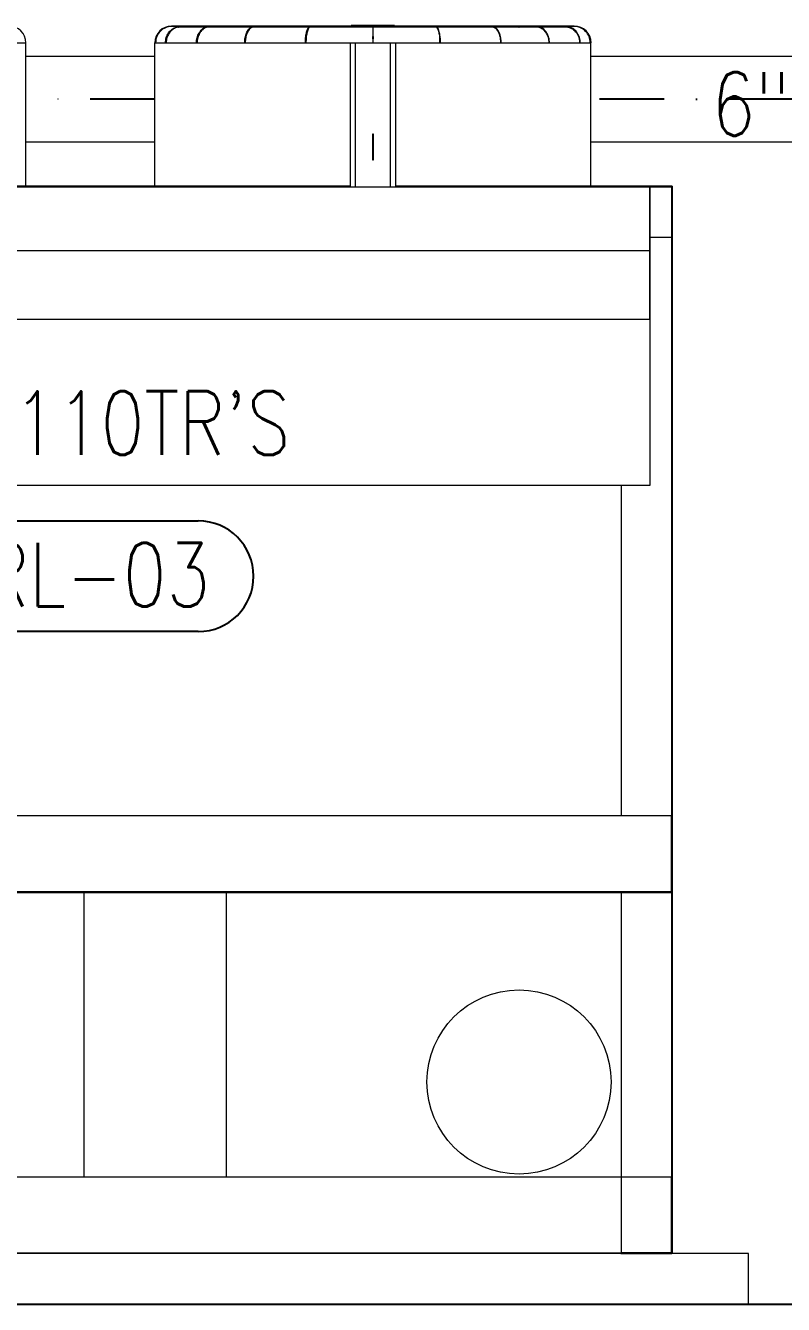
# Model space of a CAD drawing. Header units: millimetres. Extents: x -312439 to 477422, y -331570 to 212570.
# Drawn here: x 361835 to 363324, y 192609 to 195120 of the extents above; entities that cross this region are included whole.
import ezdxf

# ---------------------------------------------------------------- set-up
doc = ezdxf.new("R2010")
doc.units = ezdxf.units.MM
doc.linetypes.add('DASHDOT', pattern=[25.4, 12.7, -6.35, 0, -6.35])
doc.layers.add('ARCONDTEXTO', color=4, linetype='Continuous')
doc.styles.add('ROMANS', font='romans.shx', dxfattribs={"height": 187.5})

msp = doc.modelspace()

# ---------------------------------------------------------------- linework, layer by layer
at = {"color": 3, "linetype": 'Continuous', "lineweight": 0, "extrusion": (0, 1, 0)}
for p, q in [((362504.07, 195119.05, 0), (362121.761, 195119.05, 0)), ((362133.454, 195118.05, 0), (362121.761, 195118.05, 0)), ((362188.13, 195117.056, 0), (362135.054, 195117.056, 0)), ((362153.686, 195118.05, 0), (362141.118, 195118.05, 0)), ((362278.067, 195117.056, 0), (362190.977, 195117.056, 0)), ((362207.984, 195118.05, 0), (362197.293, 195118.05, 0)), ((362208.094, 195118.056, 0), (362280.005, 195118.056, 0)), ((362278.03, 195117.033, 0), (362230.451, 195117.033, 0)), ((362391.331, 195117.033, 0), (362280.197, 195117.033, 0)), ((362391.351, 195117.056, 0), (362280.248, 195117.056, 0)), ((362284.789, 195118.05, 0), (362292.556, 195118.05, 0)), ((362292.666, 195118.056, 0), (362392.403, 195118.056, 0)), ((362516.753, 195117.033, 0), (362392.755, 195117.033, 0)), ((362516.753, 195117.056, 0), (362392.781, 195117.056, 0)), ((362395.039, 195118.05, 0), (362399.123, 195118.05, 0)), ((362399.221, 195118.056, 0), (362516.753, 195118.056, 0)), ((362559.912, 195120.026, 0), (362474.594, 195120.026, 0)), ((362474.594, 195119.05, 0), (362474.594, 195120.026, 0)), ((362504.215, 195119.026, 0), (362517.101, 195119.026, 0)), ((362516.753, 195118.55, 0), (362516.753, 195086.133, 0)), ((362517.405, 195119.026, 0), (362530.29, 195119.026, 0)), ((362517.753, 195086.133, 0), (362517.753, 195118.55, 0)), ((362517.753, 195118.056, 0), (362635.284, 195118.056, 0)), ((362641.724, 195117.056, 0), (362517.753, 195117.056, 0)), ((362641.75, 195117.033, 0), (362517.753, 195117.033, 0)), ((362912.744, 195119.05, 0), (362530.435, 195119.05, 0)), ((362559.912, 195119.05, 0), (362559.912, 195120.026, 0)), ((362639.466, 195118.05, 0), (362635.383, 195118.05, 0)), ((362642.103, 195118.056, 0), (362741.84, 195118.056, 0)), ((362754.257, 195117.056, 0), (362643.155, 195117.056, 0)), ((362754.308, 195117.033, 0), (362643.175, 195117.033, 0)), ((362749.717, 195118.05, 0), (362741.949, 195118.05, 0)), ((362754.501, 195118.056, 0), (362826.412, 195118.056, 0)), ((362843.528, 195117.056, 0), (362756.438, 195117.056, 0)), ((362804.054, 195117.033, 0), (362756.476, 195117.033, 0)), ((362837.212, 195118.05, 0), (362826.521, 195118.05, 0)), ((362899.451, 195117.056, 0), (362846.375, 195117.056, 0)), ((362893.387, 195118.05, 0), (362880.819, 195118.05, 0)), ((362912.744, 195118.05, 0), (362901.051, 195118.05, 0)), ((360978.685, 195086.133, 0), (361835.5, 195086.133, 0)), ((361835.25, 194804.689, 0), (361835.25, 195086.133, 0)), ((362088.845, 195086.133, 0), (362945.661, 195086.133, 0)), ((362089.095, 194804.689, 0), (362089.095, 195086.133, 0)), ((362089.845, 195086.133, 0), (362090.345, 195086.141, 0)), ((362472.309, 195086.133, 0), (362472.309, 194803.689, 0)), ((362483.126, 194803.689, 0), (362483.126, 195086.133, 0)), ((362551.38, 195086.133, 0), (362551.38, 194803.689, 0)), ((362562.197, 194803.689, 0), (362562.197, 195086.133, 0)), ((362944.161, 195086.141, 0), (362944.661, 195086.133, 0)), ((362945.411, 194804.689, 0), (362945.411, 195086.133, 0)), ((362518.253, 194906.599, 0), (362516.253, 194906.599, 0)), ((362516.253, 194906.599, 0), (362516.253, 194856.599, 0)), ((362518.253, 194856.599, 0), (362518.253, 194906.599, 0)), ((362516.253, 194856.599, 0), (362518.253, 194856.599, 0)), ((362472.309, 194804.689, 0), (361452.037, 194804.689, 0)), ((363105.173, 194804.689, 0), (362562.197, 194804.689, 0)), ((362955.173, 194804.689, 0), (362955.173, 194803.689, 0)), ((363060.701, 194803.689, 0), (363060.701, 194542.626, 0)), ((363061.173, 194803.689, 0), (363061.173, 194804.689, 0)), ((363061.701, 194217.579, 0), (363061.701, 194803.689, 0)), ((363104.173, 192708.782, 0), (363104.173, 194803.689, 0)), ((363105.173, 194804.689, 0), (363105.173, 192708.782, 0)), ((363061.701, 194704.689, 0), (363105.173, 194704.689, 0)), ((363061.701, 194677.975, 0), (360861.701, 194677.975, 0)), ((363061.701, 194542.626, 0), (360861.701, 194542.626, 0)), ((360861.701, 194217.579, 0), (363061.701, 194217.579, 0)), ((363005.173, 194217.579, 0), (363005.173, 193567.94, 0)), ((363104.173, 193567.94, 0), (360820.173, 193567.94, 0)), ((363103.173, 193567.94, 0), (363103.173, 193418.94, 0)), ((360819.173, 193417.94, 0), (363104.173, 193417.94, 0)), ((361949.798, 192858.782, 0), (361949.798, 193417.94, 0)), ((362229.798, 192858.782, 0), (362229.798, 193417.94, 0)), ((363004.173, 193418.94, 0), (363004.173, 193417.94, 0)), ((363005.173, 193417.94, 0), (363005.173, 192709.782, 0)), ((363104.173, 192858.782, 0), (360820.173, 192858.782, 0)), ((363103.173, 192858.782, 0), (363103.173, 192709.782, 0)), ((363004.173, 192709.782, 0), (363004.173, 192708.782, 0)), ((363103.173, 192709.782, 0), (363004.173, 192709.782, 0)), ((363004.173, 192708.782, 0), (363104.173, 192708.782, 0))]:
    msp.add_line(p, q, dxfattribs=at)
at = {"color": 5, "linetype": 'Continuous', "lineweight": 0, "extrusion": (0, 1, 0)}
for p, q in [((362089.095, 195059.592, 0), (361835.25, 195059.592, 0)), ((364234.494, 195059.592, 0), (362945.411, 195059.592, 0)), ((362089.095, 194891.292, 0), (361835.25, 194891.292, 0)), ((363851.758, 194891.292, 0), (362945.411, 194891.292, 0))]:
    msp.add_line(p, q, dxfattribs=at)
at = {"color": 6, "linetype": 'DASHDOT', "ltscale": 10}
for p, q in [((362089.095, 194975.45, 0), (361835.25, 194975.449, 0)), ((363851.758, 194975.454, 0), (362945.411, 194975.452, 0))]:
    msp.add_line(p, q, dxfattribs=at)
at = {"color": 3, "linetype": 'Continuous', "lineweight": 0, "extrusion": (-3.5167e-32, 9.20677e-32, -1)}
msp.add_line((360820.173, 194803.689, 0), (363104.173, 194803.689, 0), dxfattribs=at)
at = {"color": 3, "linetype": 'Continuous', "lineweight": 0, "extrusion": (-1.19534e-48, 9.20677e-32, -1)}
msp.add_line((363103.173, 193418.94, 0), (360821.173, 193418.94, 0), dxfattribs=at)
at = {"color": 7, "linetype": 'Continuous', "lineweight": 0, "extrusion": (0, 1, 0)}
for p, q in [((363255.173, 192708.782, 0), (360669.173, 192708.782, 0)), ((360920.173, 192709.782, 0), (363004.173, 192709.782, 0)), ((363255.173, 192608.782, 0), (363255.173, 192708.782, 0)), ((360669.173, 192608.782, 0), (363255.173, 192608.782, 0))]:
    msp.add_line(p, q, dxfattribs=at)
at = {"color": 1, "linetype": 'Continuous', "extrusion": (0, 1, 0)}
msp.add_line((368194.798, 192608.782, 0), (357294.798, 192608.782, 0), dxfattribs=at)
at = {"color": 1, "elevation": 0}
for points in [[(361749.259, 194147.417), (362174.142, 194147.417)], [(362174.142, 193930.011), (361749.259, 193930.011)]]:
    msp.add_lwpolyline(points, dxfattribs=at)
at = {"color": 3, "linetype": 'Continuous', "lineweight": 0}
msp.add_circle((362804.261, 193045.577, 0), 180.827, dxfattribs=at)
for centre, radius, start, end in [((361802.584, 195086.133, 0), 32.916, 0, 90), ((362121.761, 195086.133, 0), 32.916, 90, 180), ((362121.761, 195086.63, 0), 31.42, 90, 180.890598), ((362135.054, 195117.556, 0), 0.5, 211.050989, 270), ((362230.451, 195117.533, 0), 0.5, 252.578804, 270), ((362517.253, 195118.55, 0), 0.5, 0, 180), ((362804.054, 195117.533, 0), 0.5, 270, 287.421196), ((362899.451, 195117.556, 0), 0.5, 270, 328.949011), ((362912.744, 195086.133, 0), 32.916, 0, 90), ((362912.744, 195086.63, 0), 31.42, 359.109402, 90)]:
    msp.add_arc(centre, radius, start, end, dxfattribs=at)
at = {"color": 1}
msp.add_arc((362174.142, 194038.714, 0), 108.703, 270, 90, dxfattribs=at)
at = {"color": 3, "linetype": 'Continuous', "lineweight": 0}
for centre, ratio in [((362141.118, 195118.55, 0), 0.30901699), ((362197.293, 195118.55, 0), 0.58778525), ((362284.789, 195118.55, 0), 0.80901699), ((362395.039, 195118.55, 0), 0.95105652), ((362639.466, 195118.55, 0), 0.95105652), ((362749.717, 195118.55, 0), 0.80901699), ((362837.212, 195118.55, 0), 0.58778525), ((362893.387, 195118.55, 0), 0.30901699)]:
    msp.add_ellipse(centre, major_axis=(0, -0.5), ratio=ratio, dxfattribs=at)
for centre, major_axis, ratio, start_param, end_param in [((362110.764, 195086.133, 0), (0.5, 0.007), 0.00480313, 5.02651274, 6.28318531), ((362171.473, 195086.133, 0), (0.5, 0.006), 0.00913609, 5.34065006, 6.28318531), ((362266.029, 195086.133, 0), (-0.5, -0.005), 0.01257475, 2.51321667, 3.14159265), ((362385.176, 195086.133, 0), (-0.5, -0.002), 0.01478251, 2.82739788, 3.14159265), ((362517.253, 195086.133, 0), (0.5, 0), 0.01554325, 1.57079633, 3.14159265), ((362517.253, 195086.133, 0), (0.5, 0), 0.01554325, 0, 1.57079633), ((362649.329, 195086.133, 0), (-0.5, 0.002), 0.01478251, 0, 0.31419477), ((362768.477, 195086.133, 0), (-0.5, 0.005), 0.01257475, 0, 0.62837598), ((362863.033, 195086.133, 0), (-0.5, 0.006), 0.00913609, 0, 0.94253524), ((362923.742, 195086.133, 0), (-0.5, 0.007), 0.00480313, 0, 1.25667257)]:
    msp.add_ellipse(centre, major_axis=major_axis, ratio=ratio, start_param=start_param, end_param=end_param, dxfattribs=at)
for points, knots in [([(362109.788, 195086.133, 0), (362109.788, 195089.578, 0), (362110.307, 195093.022, 0), (362112.332, 195099.575, 0), (362113.838, 195102.683, 0), (362117.692, 195108.26, 0), (362120.039, 195110.729, 0), (362125.347, 195114.784, 0), (362128.307, 195116.37, 0), (362134.551, 195118.503, 0), (362137.834, 195119.05, 0), (362141.118, 195119.05, 0)], [4.71238898, 4.71238898, 4.71238898, 4.71238898, 5.02654825, 5.02654825, 5.34070751, 5.34070751, 5.65486678, 5.65486678, 5.96902604, 5.96902604, 6.28318531, 6.28318531, 6.28318531, 6.28318531]), ([(362141.118, 195118.05, 0), (362137.963, 195118.05, 0), (362134.809, 195117.519, 0), (362128.812, 195115.449, 0), (362125.971, 195113.909, 0), (362120.885, 195109.973, 0), (362118.64, 195107.576, 0), (362114.973, 195102.163, 0), (362113.551, 195099.148, 0), (362111.671, 195092.799, 0), (362111.215, 195089.466, 0), (362111.264, 195086.141, 0)], [0, 0, 0, 0, 0.31726804, 0.31726804, 0.63453608, 0.63453608, 0.95180412, 0.95180412, 1.26907216, 1.26907216, 1.5863402, 1.5863402, 1.5863402, 1.5863402]), ([(362170.568, 195086.133, 0), (362170.568, 195089.57, 0), (362171.008, 195093.007, 0), (362172.728, 195099.549, 0), (362174.007, 195102.653, 0), (362177.284, 195108.229, 0), (362179.282, 195110.699, 0), (362183.807, 195114.763, 0), (362186.334, 195116.355, 0), (362191.672, 195118.499, 0), (362194.482, 195119.05, 0), (362197.293, 195119.05, 0)], [4.71238898, 4.71238898, 4.71238898, 4.71238898, 5.02654825, 5.02654825, 5.34070751, 5.34070751, 5.65486678, 5.65486678, 5.96902604, 5.96902604, 6.28318531, 6.28318531, 6.28318531, 6.28318531]), ([(362197.293, 195118.05, 0), (362194.628, 195118.05, 0), (362191.962, 195117.523, 0), (362186.888, 195115.464, 0), (362184.48, 195113.931, 0), (362180.163, 195110.003, 0), (362178.254, 195107.608, 0), (362175.133, 195102.193, 0), (362173.922, 195099.174, 0), (362172.32, 195092.813, 0), (362171.931, 195089.472, 0), (362171.973, 195086.14, 0)], [0, 0, 0, 0, 0.31726804, 0.31726804, 0.63453608, 0.63453608, 0.95180412, 0.95180412, 1.26907216, 1.26907216, 1.5863402, 1.5863402, 1.5863402, 1.5863402]), ([(362265.235, 195086.133, 0), (362265.235, 195089.559, 0), (362265.554, 195092.984, 0), (362266.799, 195099.505, 0), (362267.726, 195102.601, 0), (362270.102, 195108.167, 0), (362271.552, 195110.636, 0), (362274.848, 195114.711, 0), (362276.695, 195116.315, 0), (362280.623, 195118.486, 0), (362282.704, 195119.05, 0), (362284.789, 195119.05, 0)], [4.71238898, 4.71238898, 4.71238898, 4.71238898, 5.02654825, 5.02654825, 5.34070751, 5.34070751, 5.65486678, 5.65486678, 5.96902604, 5.96902604, 6.28318531, 6.28318531, 6.28318531, 6.28318531]), ([(362284.789, 195118.05, 0), (362282.894, 195118.05, 0), (362280.998, 195117.536, 0), (362277.36, 195115.504, 0), (362275.621, 195113.983, 0), (362272.493, 195110.066, 0), (362271.105, 195107.67, 0), (362268.833, 195102.244, 0), (362267.95, 195099.216, 0), (362266.782, 195092.834, 0), (362266.498, 195089.482, 0), (362266.529, 195086.138, 0)], [0, 0, 0, 0, 0.31726804, 0.31726804, 0.63453608, 0.63453608, 0.95180412, 0.95180412, 1.26907216, 1.26907216, 1.5863402, 1.5863402, 1.5863402, 1.5863402]), ([(362384.522, 195086.133, 0), (362384.522, 195089.544, 0), (362384.689, 195092.955, 0), (362385.341, 195099.447, 0), (362385.825, 195102.528, 0), (362387.069, 195108.066, 0), (362387.827, 195110.523, 0), (362389.555, 195114.586, 0), (362390.522, 195116.194, 0), (362392.64, 195118.421, 0), (362393.821, 195119.05, 0), (362395.039, 195119.05, 0)], [4.71238898, 4.71238898, 4.71238898, 4.71238898, 5.02654825, 5.02654825, 5.34070751, 5.34070751, 5.65486678, 5.65486678, 5.96902604, 5.96902604, 6.28318531, 6.28318531, 6.28318531, 6.28318531]), ([(362395.039, 195118.05, 0), (362394.167, 195118.05, 0), (362393.256, 195117.602, 0), (362391.416, 195115.647, 0), (362390.518, 195114.174, 0), (362388.888, 195110.349, 0), (362388.156, 195107.99, 0), (362386.946, 195102.613, 0), (362386.47, 195099.588, 0), (362385.832, 195093.202, 0), (362385.671, 195089.84, 0), (362385.676, 195086.366, 0), (362385.676, 195086.251, 0), (362385.676, 195086.136, 0)], [0, 0, 0, 0, 0.31726804, 0.31726804, 0.62758705, 0.62758705, 0.94116827, 0.94116827, 1.25820928, 1.25820928, 1.57547732, 1.57547732, 1.5863402, 1.5863402, 1.5863402, 1.5863402]), ([(362649.984, 195086.133, 0), (362649.984, 195089.544, 0), (362649.817, 195092.955, 0), (362649.165, 195099.447, 0), (362648.68, 195102.528, 0), (362647.437, 195108.066, 0), (362646.679, 195110.523, 0), (362644.95, 195114.586, 0), (362643.983, 195116.194, 0), (362641.865, 195118.421, 0), (362640.685, 195119.05, 0), (362639.466, 195119.05, 0)], [4.71238898, 4.71238898, 4.71238898, 4.71238898, 5.02654825, 5.02654825, 5.34070751, 5.34070751, 5.65486678, 5.65486678, 5.96902604, 5.96902604, 6.28318531, 6.28318531, 6.28318531, 6.28318531]), ([(362639.466, 195118.05, 0), (362640.338, 195118.05, 0), (362641.249, 195117.602, 0), (362643.089, 195115.647, 0), (362643.988, 195114.174, 0), (362645.617, 195110.349, 0), (362646.349, 195107.99, 0), (362647.56, 195102.613, 0), (362648.036, 195099.588, 0), (362648.674, 195093.202, 0), (362648.835, 195089.84, 0), (362648.83, 195086.366, 0), (362648.83, 195086.251, 0), (362648.829, 195086.136, 0)], [0, 0, 0, 0, 0.31726804, 0.31726804, 0.62758705, 0.62758705, 0.94116827, 0.94116827, 1.25820928, 1.25820928, 1.57547732, 1.57547732, 1.5863402, 1.5863402, 1.5863402, 1.5863402]), ([(362769.271, 195086.133, 0), (362769.271, 195089.559, 0), (362768.952, 195092.984, 0), (362767.706, 195099.505, 0), (362766.78, 195102.601, 0), (362764.403, 195108.167, 0), (362762.953, 195110.636, 0), (362759.657, 195114.711, 0), (362757.81, 195116.315, 0), (362753.883, 195118.486, 0), (362751.801, 195119.05, 0), (362749.717, 195119.05, 0)], [4.71238898, 4.71238898, 4.71238898, 4.71238898, 5.02654825, 5.02654825, 5.34070751, 5.34070751, 5.65486678, 5.65486678, 5.96902604, 5.96902604, 6.28318531, 6.28318531, 6.28318531, 6.28318531]), ([(362749.717, 195118.05, 0), (362751.611, 195118.05, 0), (362753.507, 195117.536, 0), (362757.145, 195115.504, 0), (362758.884, 195113.983, 0), (362762.013, 195110.066, 0), (362763.401, 195107.67, 0), (362765.673, 195102.244, 0), (362766.556, 195099.216, 0), (362767.723, 195092.834, 0), (362768.007, 195089.482, 0), (362767.977, 195086.138, 0)], [0, 0, 0, 0, 0.31726804, 0.31726804, 0.63453608, 0.63453608, 0.95180412, 0.95180412, 1.26907216, 1.26907216, 1.5863402, 1.5863402, 1.5863402, 1.5863402]), ([(362863.937, 195086.133, 0), (362863.937, 195089.57, 0), (362863.497, 195093.007, 0), (362861.778, 195099.549, 0), (362860.499, 195102.653, 0), (362857.221, 195108.229, 0), (362855.224, 195110.699, 0), (362850.698, 195114.763, 0), (362848.172, 195116.355, 0), (362842.833, 195118.499, 0), (362840.023, 195119.05, 0), (362837.212, 195119.05, 0)], [4.71238898, 4.71238898, 4.71238898, 4.71238898, 5.02654825, 5.02654825, 5.34070751, 5.34070751, 5.65486678, 5.65486678, 5.96902604, 5.96902604, 6.28318531, 6.28318531, 6.28318531, 6.28318531]), ([(362837.212, 195118.05, 0), (362839.878, 195118.05, 0), (362842.543, 195117.523, 0), (362847.618, 195115.464, 0), (362850.025, 195113.931, 0), (362854.343, 195110.003, 0), (362856.251, 195107.608, 0), (362859.372, 195102.193, 0), (362860.584, 195099.174, 0), (362862.185, 195092.813, 0), (362862.575, 195089.472, 0), (362862.533, 195086.14, 0)], [0, 0, 0, 0, 0.31726804, 0.31726804, 0.63453608, 0.63453608, 0.95180412, 0.95180412, 1.26907216, 1.26907216, 1.5863402, 1.5863402, 1.5863402, 1.5863402]), ([(362924.717, 195086.133, 0), (362924.717, 195089.578, 0), (362924.199, 195093.022, 0), (362922.174, 195099.575, 0), (362920.668, 195102.683, 0), (362916.814, 195108.26, 0), (362914.466, 195110.729, 0), (362909.158, 195114.784, 0), (362906.198, 195116.37, 0), (362899.954, 195118.503, 0), (362896.671, 195119.05, 0), (362893.387, 195119.05, 0)], [4.71238898, 4.71238898, 4.71238898, 4.71238898, 5.02654825, 5.02654825, 5.34070751, 5.34070751, 5.65486678, 5.65486678, 5.96902604, 5.96902604, 6.28318531, 6.28318531, 6.28318531, 6.28318531]), ([(362893.387, 195118.05, 0), (362896.542, 195118.05, 0), (362899.697, 195117.519, 0), (362905.693, 195115.449, 0), (362908.535, 195113.909, 0), (362913.621, 195109.973, 0), (362915.865, 195107.576, 0), (362919.533, 195102.163, 0), (362920.955, 195099.148, 0), (362922.834, 195092.799, 0), (362923.291, 195089.466, 0), (362923.242, 195086.141, 0)], [0, 0, 0, 0, 0.31726804, 0.31726804, 0.63453608, 0.63453608, 0.95180412, 0.95180412, 1.26907216, 1.26907216, 1.5863402, 1.5863402, 1.5863402, 1.5863402]), ([(362385.522, 195086.133, 0), (362385.522, 195089.512, 0), (362385.687, 195092.89, 0), (362386.051, 195096.512, 0), (362386.095, 195096.92, 0), (362386.141, 195097.325, 0)], [4.71238898, 4.71238898, 4.71238898, 4.71238898, 5.026548246, 5.026548246, 5.066758188, 5.066758188, 5.066758188, 5.066758188]), ([(362517.253, 195098.386, 0), (362517.233, 195098.386, 0), (362517.21, 195098.382, 0), (362517.168, 195098.368, 0), (362517.144, 195098.355, 0), (362517.061, 195098.296, 0), (362517.008, 195098.22, 0), (362516.926, 195098.067, 0), (362516.892, 195097.974, 0), (362516.836, 195097.781, 0), (362516.814, 195097.68, 0), (362516.765, 195097.373, 0), (362516.753, 195097.163, 0), (362516.753, 195096.758, 0), (362516.768, 195096.525, 0), (362516.821, 195096.181, 0), (362516.844, 195096.068, 0), (362516.901, 195095.849, 0), (362516.935, 195095.744, 0), (362517.015, 195095.567, 0), (362517.067, 195095.475, 0), (362517.152, 195095.403, 0), (362517.175, 195095.388, 0), (362517.213, 195095.373, 0), (362517.235, 195095.369, 0), (362517.271, 195095.369, 0), (362517.292, 195095.373, 0), (362517.33, 195095.388, 0), (362517.354, 195095.403, 0), (362517.439, 195095.475, 0), (362517.49, 195095.567, 0), (362517.571, 195095.744, 0), (362517.605, 195095.849, 0), (362517.662, 195096.068, 0), (362517.684, 195096.181, 0), (362517.737, 195096.525, 0), (362517.753, 195096.758, 0), (362517.753, 195097.163, 0), (362517.74, 195097.373, 0), (362517.691, 195097.68, 0), (362517.67, 195097.781, 0), (362517.614, 195097.974, 0), (362517.58, 195098.067, 0), (362517.497, 195098.22, 0), (362517.444, 195098.296, 0), (362517.362, 195098.355, 0), (362517.337, 195098.368, 0), (362517.296, 195098.382, 0), (362517.273, 195098.386, 0), (362517.253, 195098.386, 0)], [0, 0, 0, 0, 0.05936469, 0.05936469, 0.12998248, 0.12998248, 0.36282046, 0.36282046, 0.65040131, 0.65040131, 0.93798216, 0.93798216, 1.51314387, 1.51314387, 2.15288896, 2.15288896, 2.47276151, 2.47276151, 2.79263405, 2.79263405, 3.05694797, 3.05694797, 3.12607786, 3.12607786, 3.18020393, 3.18020393, 3.23433001, 3.23433001, 3.3034599, 3.3034599, 3.56777381, 3.56777381, 3.88764636, 3.88764636, 4.2075189, 4.2075189, 4.847264, 4.847264, 5.4224257, 5.4224257, 5.71000656, 5.71000656, 5.99758741, 5.99758741, 6.23042538, 6.23042538, 6.30104317, 6.30104317, 6.36040786, 6.36040786, 6.36040786, 6.36040786]), ([(362517.253, 195097.479, 0), (362517.234, 195097.479, 0), (362517.212, 195097.475, 0), (362517.172, 195097.461, 0), (362517.149, 195097.447, 0), (362517.067, 195097.385, 0), (362517.015, 195097.304, 0), (362516.93, 195097.135, 0), (362516.894, 195097.028, 0), (362516.836, 195096.805, 0), (362516.815, 195096.69, 0), (362516.765, 195096.337, 0), (362516.753, 195096.097, 0), (362516.753, 195095.624, 0), (362516.769, 195095.345, 0), (362516.825, 195094.932, 0), (362516.848, 195094.795, 0), (362516.907, 195094.531, 0), (362516.943, 195094.404, 0), (362517.007, 195094.24, 0), (362517.028, 195094.191, 0), (362517.079, 195094.098, 0), (362517.108, 195094.054, 0), (362517.16, 195094.005, 0), (362517.181, 195093.989, 0), (362517.217, 195093.974, 0), (362517.236, 195093.969, 0), (362517.269, 195093.969, 0), (362517.288, 195093.974, 0), (362517.324, 195093.989, 0), (362517.346, 195094.005, 0), (362517.397, 195094.054, 0), (362517.426, 195094.098, 0), (362517.477, 195094.191, 0), (362517.499, 195094.24, 0), (362517.563, 195094.404, 0), (362517.598, 195094.531, 0), (362517.657, 195094.795, 0), (362517.681, 195094.932, 0), (362517.736, 195095.345, 0), (362517.753, 195095.624, 0), (362517.753, 195096.097, 0), (362517.741, 195096.337, 0), (362517.691, 195096.69, 0), (362517.669, 195096.805, 0), (362517.611, 195097.028, 0), (362517.576, 195097.135, 0), (362517.491, 195097.304, 0), (362517.439, 195097.385, 0), (362517.357, 195097.447, 0), (362517.333, 195097.461, 0), (362517.294, 195097.475, 0), (362517.272, 195097.479, 0), (362517.253, 195097.479, 0)], [0, 0, 0, 0, 0.05639347, 0.05639347, 0.12506817, 0.12506817, 0.3654469, 0.3654469, 0.69388001, 0.69388001, 1.02231311, 1.02231311, 1.67917933, 1.67917933, 2.44353591, 2.44353591, 2.8257142, 2.8257142, 3.20789249, 3.20789249, 3.35396737, 3.35396737, 3.50004225, 3.50004225, 3.56731661, 3.56731661, 3.61672088, 3.61672088, 3.66612516, 3.66612516, 3.73339951, 3.73339951, 3.8794744, 3.8794744, 4.02554928, 4.02554928, 4.40772757, 4.40772757, 4.78990586, 4.78990586, 5.55426244, 5.55426244, 6.21112865, 6.21112865, 6.53956176, 6.53956176, 6.86799486, 6.86799486, 7.1083736, 7.1083736, 7.1770483, 7.1770483, 7.23344177, 7.23344177, 7.23344177, 7.23344177]), ([(362648.984, 195086.133, 0), (362648.984, 195089.512, 0), (362648.818, 195092.89, 0), (362648.454, 195096.512, 0), (362648.411, 195096.92, 0), (362648.364, 195097.325, 0)], [4.71238898, 4.71238898, 4.71238898, 4.71238898, 5.026548246, 5.026548246, 5.066758189, 5.066758189, 5.066758189, 5.066758189])]:
    msp.add_open_spline(points, degree=3, knots=knots, dxfattribs=at)

# ---------------------------------------------------------------- texts
at = {"layer": 'ARCONDTEXTO', "linetype": 'Continuous', "lineweight": -3, "style": 'ROMANS', "width": 0.8}
msp.add_text('6"', height=125, dxfattribs=at).set_placement((363182.564, 194903.467, 0))
at = {"layer": 'ARCONDTEXTO', "color": 2, "linetype": 'Continuous', "lineweight": -3, "style": 'ROMANS', "width": 0.8}
msp.add_text("MS-110TR'S", height=125, dxfattribs=at).set_placement((361511.032, 194276.812, 0))
at = {"layer": 'ARCONDTEXTO', "color": 3, "linetype": 'Continuous', "lineweight": -3, "style": 'ROMANS', "width": 0.8}
msp.add_text('URL-03', height=125, dxfattribs=at).set_placement((361657.51, 193978.991, 0))

doc.saveas('drawing.dxf')
